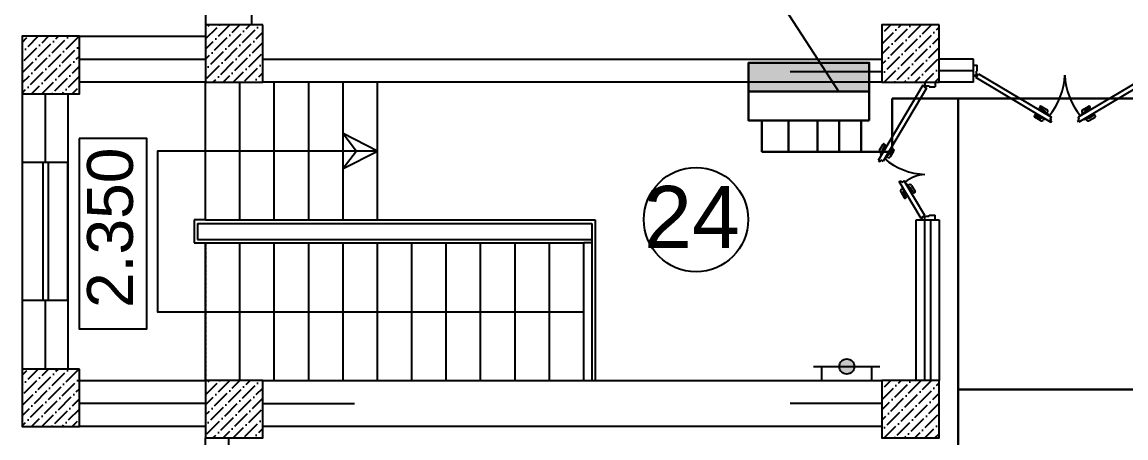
# Model space of a CAD drawing. Header units: millimetres. Extents: x 42452 to 2852333, y -419346 to 834876.
# Drawn here: x 2605426 to 2615055, y 458048 to 461672 of the extents above; entities that cross this region are included whole.
import ezdxf
from ezdxf import colors
from ezdxf.entities.mleader import LeaderData, LeaderLine
from ezdxf.math import Vec2, Vec3

# ---------------------------------------------------------------- set-up
doc = ezdxf.new("R2010")
doc.units = ezdxf.units.MM
for name, pattern in [('( Hidden )', [0.275, 0.15, -0.125]), ('006_PP_0101_AS_101_00$0$006_PP_0101_AS_102_00$0$006_PP_GRID_0101$0$006_TD-D_0101_AS_N101_00$0$TEČKOVANБX2', [0.05, 0, -0.05]), ('DASHDOT', [1, 0.5, -0.25, 0, -0.25])]:
    doc.linetypes.add(name, pattern=pattern)
for name, color, linetype, lineweight in [('memar', 7, 'Continuous', 25), ('ДВЕРИ', 7, 'Continuous', 5), ('Соедин_роз', 94, 'Continuous', 30), ('Шит', 1, 'Continuous', 30)]:
    doc.layers.add(name, color=color, linetype=linetype, lineweight=lineweight)
doc.styles.add('GENERATED_STYLE_1', font='times.ttf')
doc.styles.get("Standard").update_dxf_attribs({"font": 'arial.ttf'})
doc.styles.add('СГЕНЕРИР_СТИЛЬ_1', font='arial.ttf')

# ---------------------------------------------------------------- blocks, each defined once
blk = doc.blocks.new('DSA')
at = {"layer": 'ДВЕРИ', "color": 251, "lineweight": 25, "true_color": 0x636466}
for p, q in [((153780.2, 788016.8), (153820.1, 788016.8)), ((153812.1, 787927.7), (153812.1, 787964.7)), ((153812.1, 787964.7), (153820.1, 787964.7)), ((153818.3, 787918), (153831.7, 787940.5)), ((153820.1, 787964.7), (153820.1, 788016.2)), ((153831.7, 787940.5), (154468.4, 787562.2)), ((155336.5, 787940.5), (154699.7, 787562.2)), ((155349.8, 787918), (155336.5, 787940.5)), ((155388, 788016.8), (155348.1, 788016.8)), ((155348.1, 787964.7), (155348.1, 788016.2)), ((155356.1, 787964.7), (155348.1, 787964.7)), ((155356.1, 787927.7), (155356.1, 787964.7)), ((153780.2, 787927.7), (153812.1, 787927.7)), ((153780.2, 787927.7), (153812.1, 787927.7)), ((153804.5, 787910.3), (153811.5, 787922.1)), ((153804.5, 787910.3), (154461.8, 787519.8)), ((153811.5, 787922.1), (153818.3, 787918)), ((155363.7, 787910.3), (154706.4, 787519.8)), ((155356.7, 787922.1), (155349.8, 787918)), ((155388, 787927.7), (155356.1, 787927.7)), ((155388, 787927.7), (155356.1, 787927.7)), ((155363.7, 787910.3), (155356.7, 787922.1)), ((154366.2, 787654.4), (154364.6, 787651.7)), ((154427.9, 787627.1), (154377.1, 787657.2)), ((154740.3, 787627.1), (154791.1, 787657.2)), ((154802, 787654.4), (154803.6, 787651.7)), ((154318.1, 787573.5), (154319.8, 787576.3)), ((154371.7, 787532.5), (154320.9, 787562.6)), ((154330.7, 787579), (154371.8, 787554.6)), ((154365.5, 787571.3), (154367.9, 787575.4)), ((154415.5, 787541.6), (154365.5, 787571.3)), ((154367.4, 787640.8), (154408.5, 787616.3)), ((154382.8, 787557.4), (154384.4, 787560.1)), ((154388.4, 787609.9), (154391.1, 787614.6)), ((154391.1, 787614.6), (154441.1, 787584.9)), ((154400.8, 787550.3), (154393.5, 787538)), ((154411.3, 787605.4), (154410.1, 787603.3)), ((154426.5, 787593.5), (154433.4, 787605.2)), ((154441.1, 787584.9), (154438.3, 787580.1)), ((154456.2, 787541.7), (154468.4, 787562.2)), ((154712, 787541.7), (154699.7, 787562.2)), ((154777, 787614.6), (154727.1, 787584.9)), ((154727.1, 787584.9), (154729.9, 787580.1)), ((154741.7, 787593.5), (154734.8, 787605.2)), ((154752.7, 787541.6), (154802.7, 787571.3)), ((154756.9, 787605.4), (154758.1, 787603.3)), ((154800.8, 787640.8), (154759.7, 787616.3)), ((154767.4, 787550.3), (154774.7, 787538)), ((154779.8, 787609.9), (154777, 787614.6)), ((154785.4, 787557.4), (154783.8, 787560.1)), ((154837.5, 787579), (154796.3, 787554.6)), ((154796.5, 787532.5), (154847.3, 787562.6)), ((154802.7, 787571.3), (154800.3, 787575.4)), ((154850, 787573.5), (154848.4, 787576.3)), ((154417.9, 787545.7), (154415.5, 787541.6)), ((154469.9, 787533.5), (154456.2, 787541.7)), ((154461.8, 787519.8), (154469.9, 787533.5)), ((154698.2, 787533.5), (154712, 787541.7)), ((154706.4, 787519.8), (154698.2, 787533.5)), ((154750.3, 787545.7), (154752.7, 787541.6))]:
    blk.add_line(p, q, dxfattribs=at)
for centre, radius, start, end in [((154001.8, 787952.3), 582.8, 319.71009, 357.58464), ((155159.7, 787949.6), 576, 182.18153, 220.52373), ((154371.4, 787647.6), 7.98, 149.28671, 239.28671), ((154373, 787650.3), 7.98, 59.28671, 149.28671), ((154795.1, 787650.3), 7.98, 30.71329, 120.71329), ((154796.8, 787647.6), 7.98, 300.71329, 30.71329), ((154325, 787569.5), 7.98, 149.28671, 239.28671), ((154326.6, 787572.2), 7.98, 59.28671, 149.28671), ((154375.9, 787561.5), 7.98, 239.28671, 329.28671), ((154404.4, 787609.5), 7.98, 329.28671, 59.28671), ((154419.7, 787613.4), 16, 329.28671, 59.28671), ((154748.5, 787613.4), 16, 120.71329, 210.71329), ((154763.7, 787609.5), 7.98, 120.71329, 210.71329), ((154792.3, 787561.5), 7.98, 210.71329, 300.71329), ((154841.6, 787572.2), 7.98, 30.71329, 120.71329), ((154843.2, 787569.5), 7.98, 300.71329, 30.71329), ((154379.8, 787546.2), 16, 239.28671, 329.28671), ((154788.4, 787546.2), 16, 210.71329, 300.71329)]:
    blk.add_arc(centre, radius, start, end, dxfattribs=at)
blk = doc.blocks.new('ПГ')
at = {"layer": 'Шит'}
blk.add_hatch(color=256, dxfattribs=at).paths.add_polyline_path([(-469.6, 227.6), (-469.6, 3.1), (469.6, 3.1), (469.6, 227.6)])
blk.add_line((469.6, 227.6), (-469.6, 227.6), dxfattribs=at)
blk.add_lwpolyline([(-469.6, 452), (-469.6, 3.1), (469.6, 3.1), (469.6, 452)], close=True, dxfattribs=at)

msp = doc.modelspace()

# ---------------------------------------------------------------- hatches: boundary and pattern name
at = {"layer": 'memar', "lineweight": 25}
h = msp.add_hatch(dxfattribs=at)
h.set_pattern_fill('ANSI36', color=256, scale=500)
h.set_pattern_definition([(45, (920787.793, 2918048.065), (33.1456304, 121.533978), [156.25, -31.25, 0, -31.25])])
h.paths.add_polyline_path([(2607026.33479, 461647.9843), (2607026.33479, 461147.9843), (2607526.33479, 461147.9843), (2607526.33479, 461647.9843)])
h = msp.add_hatch(dxfattribs=at)
h.set_pattern_fill('ANSI36', color=256, scale=500)
h.set_pattern_definition([(45, (914887.793, 2918048.065), (33.1456304, 121.533978), [156.25, -31.25, 0, -31.25])])
h.paths.add_polyline_path([(2612926.33479, 461647.9843), (2612926.33479, 461147.9843), (2613426.33479, 461147.9843), (2613426.33479, 461647.9843)])
h = msp.add_hatch(dxfattribs=at)
h.set_pattern_fill('ANSI36', color=256, scale=500)
h.set_pattern_definition([(45, (922387.793, 2917948.065), (33.1456304, 121.533978), [156.25, -31.25, 0, -31.25])])
h.paths.add_polyline_path([(2605426.33479, 461547.9843), (2605426.33479, 461047.9843), (2605926.33479, 461047.9843), (2605926.33479, 461547.9843)])
h = msp.add_hatch(color=256, dxfattribs=at)
h.dxf.hatch_style = 1
h.paths.add_polyline_path([(2612686.05079, 458670.00293, 1), (2612554.49781, 458670.00293, 1)])
h = msp.add_hatch(dxfattribs=at)
h.set_pattern_fill('ANSI36', color=256, scale=500)
h.set_pattern_definition([(45, (922387.793, 2915048.065), (33.1456304, 121.533978), [156.25, -31.25, 0, -31.25])])
h.paths.add_polyline_path([(2605426.33479, 458647.9843), (2605426.33479, 458147.9843), (2605926.33479, 458147.9843), (2605926.33479, 458647.9843)])
h = msp.add_hatch(dxfattribs=at)
h.set_pattern_fill('ANSI36', color=256, scale=500)
h.set_pattern_definition([(45, (920787.793, 2914948.065), (33.1456304, 121.533978), [156.25, -31.25, 0, -31.25])])
h.paths.add_polyline_path([(2607026.33479, 458547.9843), (2607026.33479, 458047.9843), (2607526.33479, 458047.9843), (2607526.33479, 458547.9843)])
h = msp.add_hatch(dxfattribs=at)
h.set_pattern_fill('ANSI36', color=256, scale=500)
h.set_pattern_definition([(45, (914887.99, 2914948.065), (33.1456304, 121.533978), [156.25, -31.25, 0, -31.25])])
h.paths.add_polyline_path([(2612926.13986, 458547.9843), (2612926.13986, 458047.9843), (2613426.13986, 458047.9843), (2613426.13986, 458547.9843)])

# ---------------------------------------------------------------- linework, layer by layer
msp.add_line((2613726.33479, 461247.9843), (2613426.33479, 461247.9843), dxfattribs=at)
at = {"layer": 'memar', "color": 7, "linetype": 'Continuous', "lineweight": 25}
for p, q in [((2607026.20367, 459947.9843), (2607026.20367, 461147.9843)), ((2607326.20367, 459947.9843), (2607326.20367, 461147.9843)), ((2607626.20367, 459947.9843), (2607626.20367, 461147.9843)), ((2607926.20367, 459947.9843), (2607926.20367, 461147.9843)), ((2608226.20367, 459947.9843), (2608226.20367, 461147.9843)), ((2608526.20367, 459947.9843), (2608526.20367, 461147.9843)), ((2607026.20367, 459947.9843), (2606926.20367, 459947.9843)), ((2606926.20367, 459947.9843), (2606926.20367, 459747.9843)), ((2606956.20367, 459917.9843), (2610396.20367, 459917.9843)), ((2606956.20367, 459917.9843), (2606956.20367, 459777.9843)), ((2607026.20367, 459947.9843), (2610426.20367, 459947.9843)), ((2610396.20367, 459917.9843), (2610396.20367, 458547.9843)), ((2610426.20367, 459947.9843), (2610426.20367, 458547.9843)), ((2606926.20367, 459747.9843), (2607026.20367, 459747.9843)), ((2606956.20367, 459777.9843), (2610396.20367, 459777.9843)), ((2607026.20367, 458547.9843), (2607026.20367, 459747.9843)), ((2607026.20367, 459747.9843), (2610326.20367, 459747.9843)), ((2607326.20367, 458547.9843), (2607326.20367, 459747.9843)), ((2607626.20367, 458547.9843), (2607626.20367, 459747.9843)), ((2607926.20367, 458547.9843), (2607926.20367, 459747.9843)), ((2608226.20367, 458547.9843), (2608226.20367, 459747.9843)), ((2608526.20367, 458547.9843), (2608526.20367, 459747.9843)), ((2608826.20367, 458547.9843), (2608826.20367, 459747.9843)), ((2609126.20367, 458547.9843), (2609126.20367, 459747.9843)), ((2609426.20367, 458547.9843), (2609426.20367, 459747.9843)), ((2609726.20367, 458547.9843), (2609726.20367, 459747.9843)), ((2610026.20367, 458547.9843), (2610026.20367, 459747.9843)), ((2610326.20367, 458547.9843), (2610326.20367, 459747.9843)), ((2610396.20367, 459747.9843), (2610326.20367, 459747.9843))]:
    msp.add_line(p, q, dxfattribs=at)
at = {"layer": 'memar', "color": 251, "lineweight": 25, "true_color": 0x636466}
for p, q in [((2613301.77958, 461147.9843), (2613301.77958, 461116.0671)), ((2613301.77958, 461147.9843), (2613301.77958, 461116.0671)), ((2613390.88991, 461147.9843), (2613390.88991, 461108.0878)), ((2613284.36525, 461123.68044), (2612893.87233, 460466.36371)), ((2613314.59025, 461096.44353), (2612936.32682, 460459.70523)), ((2613284.36525, 461123.68044), (2613296.16284, 461116.67184)), ((2613296.16284, 461116.67184), (2613292.08747, 461109.81177)), ((2613292.08747, 461109.81177), (2613314.59025, 461096.44353)), ((2613301.77958, 461116.0671), (2613338.77971, 461116.0671)), ((2613338.77971, 461116.0671), (2613338.77971, 461108.0878)), ((2613338.77971, 461108.0878), (2613390.32378, 461108.0878)), ((2612906.54883, 460556.49426), (2612936.68647, 460607.22502)), ((2612915.72753, 460512.69471), (2612945.42313, 460562.68138)), ((2612953.12493, 460597.45941), (2612928.67369, 460556.30057)), ((2612945.42313, 460562.68138), (2612949.46734, 460560.27884)), ((2612947.62191, 460610.00972), (2612950.34023, 460608.39485)), ((2613014.85236, 460560.78898), (2612990.40111, 460519.63014)), ((2613001.15319, 460500.29261), (2613031.29083, 460551.02337)), ((2613028.50612, 460561.95881), (2613025.7878, 460563.57368)), ((2612893.87272, 460466.36348), (2612907.59497, 460458.21158)), ((2612907.59497, 460458.21158), (2612915.74564, 460471.93177)), ((2612924.41496, 460527.31827), (2612912.11824, 460534.62338)), ((2612919.77174, 460510.29216), (2612915.72753, 460512.69471)), ((2612915.74564, 460471.93177), (2612936.32391, 460459.70695)), ((2612931.45839, 460545.36513), (2612934.17671, 460543.75026)), ((2612958.93673, 460487.0254), (2612954.21824, 460489.82851)), ((2612988.63233, 460537.01208), (2612958.93673, 460487.0254)), ((2612967.62415, 460501.64896), (2612979.28231, 460494.7232)), ((2612979.46567, 460516.84543), (2612977.38591, 460518.08095)), ((2612983.94956, 460539.79397), (2612988.63233, 460537.01208)), ((2613270.23446, 459959.2718), (2613077.87146, 460281.52378)), ((2613077.87185, 460281.52401), (2613091.5941, 460289.67591)), ((2613091.5941, 460289.67591), (2613099.74477, 460275.95572)), ((2613099.74477, 460275.95572), (2613120.32304, 460288.18054)), ((2613300.45946, 459986.50871), (2613120.32595, 460288.18226)), ((2613090.54796, 460191.39323), (2613120.6856, 460140.66247)), ((2613108.41409, 460220.56922), (2613096.11737, 460213.26411)), ((2613103.77087, 460237.59533), (2613099.72666, 460235.19278)), ((2613099.72666, 460235.19278), (2613129.42226, 460185.20611)), ((2613137.12407, 460150.42808), (2613112.67282, 460191.58692)), ((2613115.45752, 460202.52236), (2613118.17584, 460204.13723)), ((2613129.42226, 460185.20611), (2613133.46647, 460187.60865)), ((2613142.93586, 460260.86209), (2613138.21737, 460258.05897)), ((2613172.63146, 460210.87541), (2613142.93586, 460260.86209)), ((2613151.62328, 460246.23853), (2613163.28144, 460253.16429)), ((2613163.4648, 460231.04206), (2613161.38504, 460229.80654)), ((2613167.94869, 460208.09352), (2613172.63146, 460210.87541)), ((2613198.85149, 460187.09851), (2613174.40024, 460228.25735)), ((2613185.15232, 460247.59488), (2613215.28996, 460196.86412)), ((2613212.50525, 460185.92868), (2613209.78693, 460184.31381)), ((2613131.62104, 460137.87777), (2613134.33936, 460139.49264)), ((2613277.95668, 459973.14047), (2613300.45946, 459986.50871)), ((2613282.03205, 459966.2804), (2613277.95668, 459973.14047)), ((2613301.77958, 459947.9843), (2613301.77958, 459979.90149)), ((2613301.77958, 459947.9843), (2613301.77958, 459979.90149)), ((2613301.77958, 459979.90149), (2613338.77971, 459979.90149)), ((2613338.77971, 459979.90149), (2613338.77971, 459987.88079)), ((2613338.77971, 459987.88079), (2613390.32378, 459987.88079)), ((2613390.88991, 459947.9843), (2613390.88991, 459987.88079)), ((2613270.23446, 459959.2718), (2613282.03205, 459966.2804))]:
    msp.add_line(p, q, dxfattribs=at)
at = {"layer": 'memar', "color": 0, "lineweight": 25}
for p, q in [((2613225.94508, 459947.9843), (2613426.13986, 459947.9843)), ((2612925.96356, 458147.9843), (2607525.96356, 458147.9843))]:
    msp.add_line(p, q, dxfattribs=at)
at = {"layer": 'memar', "color": 7, "linetype": 'DASHDOT', "lineweight": 25}
msp.add_line((2607026.20367, 459747.9843), (2607026.20367, 458547.9843), dxfattribs=at)
at = {"layer": 'memar', "color": 7, "linetype": '006_PP_0101_AS_101_00$0$006_PP_0101_AS_102_00$0$006_PP_GRID_0101$0$006_TD-D_0101_AS_N101_00$0$TEČKOVANБX2', "lineweight": 25}
for p, q in [((2608226.20367, 458547.9843), (2608226.20367, 459747.9843)), ((2608526.20367, 458547.9843), (2608526.20367, 459747.9843)), ((2608826.20367, 458547.9843), (2608826.20367, 459747.9843)), ((2609126.20367, 458547.9843), (2609126.20367, 459747.9843)), ((2609426.20367, 458547.9843), (2609426.20367, 459747.9843)), ((2609726.20367, 458547.9843), (2609726.20367, 459747.9843)), ((2610026.20367, 458547.9843), (2610026.20367, 459747.9843)), ((2610326.20367, 458547.9843), (2610326.20367, 459747.9843)), ((2607926.20367, 458547.9843), (2607926.20367, 459447.9843)), ((2607626.20367, 458547.9843), (2607626.20367, 459147.9843))]:
    msp.add_line(p, q, dxfattribs=at)
at = {"layer": 'memar', "color": 7, "linetype": '( Hidden )', "lineweight": 25}
msp.add_line((2607326.20367, 458547.9843), (2607326.20367, 458847.9843), dxfattribs=at)
at = {"layer": 'memar', "linetype": 'Continuous', "lineweight": 25}
for p, q in [((2612331.00398, 458670.00293), (2612909.54461, 458670.00293)), ((2612399.87787, 458670.00293), (2612399.87787, 458547.9843)), ((2612834.76725, 458670.00293), (2612834.76725, 458547.9843))]:
    msp.add_line(p, q, dxfattribs=at)
at = {"layer": 'memar', "color": 0, "lineweight": 25}
for points in [[(2607026.13986, 467047.98999), (2607026.13986, 461647.9843)], [(2607426.13986, 467047.98999), (2607426.13986, 461647.9843)], [(2605925.96356, 461547.9843), (2607026.13986, 461547.9843)], [(2607526.13986, 461347.9843), (2612926.33479, 461347.9843)], [(2613726.33479, 461347.9843), (2613426.33479, 461347.9843)], [(2613726.33479, 461147.9843), (2613726.33479, 461347.9843)], [(2607028.33479, 461147.9843), (2605927.96356, 461147.9843)], [(2612926.33479, 461147.9843), (2607526.33479, 461147.9843)], [(2613726.33479, 461147.9843), (2613426.33479, 461147.9843)], [(2605426.33479, 461047.9843), (2605426.33479, 458647.9843)], [(2605826.33479, 461047.9843), (2605826.33479, 458647.9843)], [(2613426.13986, 459947.9843), (2613426.13986, 458547.9843), (2613226.13986, 458547.9843), (2613226.13986, 459947.9843)], [(2605925.96356, 458547.9843), (2607026.33479, 458547.9843)], [(2607526.33479, 458547.9843), (2612926.13986, 458547.9843)], [(2607025.96356, 458147.9843), (2605926.33479, 458147.9843)], [(2612925.96356, 458147.9843), (2607525.96356, 458147.9843)], [(2607026.05727, 432947.9843), (2607026.33479, 458047.9843)]]:
    msp.add_lwpolyline(points, dxfattribs=at)
at = {"layer": 'memar', "color": 3, "lineweight": 25}
for points in [[(2607526.33479, 461647.9843), (2607026.33479, 461647.9843), (2607026.33479, 461147.9843), (2607526.33479, 461147.9843)], [(2613426.33479, 461647.9843), (2612926.33479, 461647.9843), (2612926.33479, 461147.9843), (2613426.33479, 461147.9843)], [(2605926.33479, 461547.9843), (2605426.33479, 461547.9843), (2605426.33479, 461047.9843), (2605926.33479, 461047.9843)], [(2605926.33479, 458647.9843), (2605426.33479, 458647.9843), (2605426.33479, 458147.9843), (2605926.33479, 458147.9843)], [(2607526.33479, 458547.9843), (2607026.33479, 458547.9843), (2607026.33479, 458047.9843), (2607526.33479, 458047.9843)], [(2613426.13986, 458547.9843), (2612926.13986, 458547.9843), (2612926.13986, 458047.9843), (2613426.13986, 458047.9843)]]:
    msp.add_lwpolyline(points, close=True, dxfattribs=at)
at = {"layer": 'memar', "lineweight": 25}
for points in [[(2605926.33479, 461347.9843), (2607026.33479, 461347.9843)], [(2612126.33479, 461241.46815), (2612926.33479, 461241.46815)], [(2605626.14, 461047.9843), (2605626.14, 460447.9843)], [(2605626.14, 459247.9843), (2605626.14, 458647.9843)], [(2607026.33479, 458347.9843), (2605926.33479, 458347.9843)], [(2607526.33479, 458347.9843), (2608326.33479, 458347.9843)], [(2612926.13986, 458347.9843), (2612126.13986, 458347.9843)], [(2607226.14, 458047.9843), (2607226.14, 457447.90816)]]:
    msp.add_lwpolyline(points, dxfattribs=at)
at = {"layer": 'memar', "color": 7, "linetype": 'Continuous', "lineweight": 25, "flags": 128}
for points in [[(2605925.30571, 460658.03222), (2605925.30571, 458999.14854), (2606515.13102, 458999.14854), (2606515.13102, 460658.03222)], [(2608343.17323, 460547.98446), (2608226.20367, 460395.49503), (2608526.20367, 460547.9843), (2608226.20367, 460700.47442)]]:
    msp.add_lwpolyline(points, close=True, dxfattribs=at)
msp.add_lwpolyline([(2608526.20367, 460547.9847), (2606608.5369, 460547.9847), (2606608.5369, 459147.9843), (2610326.20367, 459147.9843)], dxfattribs=at)
at = {"layer": 'memar', "color": 0, "lineweight": 25}
msp.add_lwpolyline([(2605826.33479, 459247.9843), (2605826.33479, 460447.9843), (2605426.33479, 460447.9843), (2605426.33479, 459247.9843)], close=True, dxfattribs=at)
at = {"layer": 'memar', "color": 146, "lineweight": 25, "true_color": 0x105689}
for points in [[(2605657.47219, 460447.9843), (2605607.47219, 460447.9843), (2605607.47219, 459247.9843), (2605657.47219, 459247.9843)], [(2613351.13986, 458547.9843), (2613301.13986, 458547.9843), (2613301.13986, 459947.9843), (2613351.13986, 459947.9843)]]:
    msp.add_lwpolyline(points, close=True, dxfattribs=at)
at = {"layer": 'memar', "color": 0, "lineweight": 25}
msp.add_circle((2611305.00562, 459950.61712), 454.87332, dxfattribs=at)
at = {"layer": 'memar', "lineweight": 25}
msp.add_circle((2612620.2743, 458670.00293), 65.77649, dxfattribs=at)
at = {"layer": 'memar', "color": 251, "lineweight": 25, "true_color": 0x636466}
for centre, radius, start, end in [((2612920.26897, 460548.34353), 15.9586, 149.286707771, 239.286707771), ((2612935.53376, 460552.2252), 7.9793, 149.286707771, 239.286707771), ((2612943.54654, 460603.14965), 7.9793, 59.286707771, 149.286707771), ((2612946.26486, 460601.53478), 7.9793, 329.286707771, 59.286707771), ((2613021.71243, 460556.71361), 7.9793, 59.286707771, 149.286707771), ((2613024.43075, 460555.09874), 7.9793, 329.286707771, 59.286707771), ((2613326.34224, 460926.37031), 582.83404, 229.710094572, 267.584640116), ((2612987.43304, 460508.44335), 15.9586, 239.286707771, 329.286707771), ((2612983.54104, 460523.7055), 7.9793, 239.286707771, 329.286707771), ((2613313.92324, 460056.15979), 288.15029, 92.415359884, 130.289905428), ((2613104.26811, 460199.54396), 15.9586, 120.713292229, 210.713292229), ((2613119.53289, 460195.66229), 7.9793, 120.713292229, 210.713292229), ((2613171.43217, 460239.44414), 15.9586, 30.713292229, 120.713292229), ((2613167.54017, 460224.18199), 7.9793, 30.713292229, 120.713292229), ((2613205.71156, 460191.17388), 7.9793, 210.713292229, 300.713292229), ((2613208.42988, 460192.78875), 7.9793, 300.713292229, 30.713292229), ((2613127.54567, 460144.73784), 7.9793, 210.713292229, 300.713292229), ((2613130.26399, 460146.35271), 7.9793, 300.713292229, 30.713292229)]:
    msp.add_arc(centre, radius, start, end, dxfattribs=at)
at = {"layer": 'Соедин_роз', "lineweight": 30}
for p, q in [((2613016.86177, 460542.60625), (2613016.86177, 461004.9176)), ((2613016.86177, 461004.9176), (2630412.09684, 461004.9176)), ((2613590.72608, 441807.72711), (2613590.72608, 461004.9176)), ((2611880.51236, 460814.51453), (2611880.51236, 460542.60625)), ((2612113.03753, 460814.51453), (2612113.03753, 460542.60625)), ((2612365.03675, 460814.51453), (2612365.03675, 460542.60625)), ((2612555.05065, 460814.51453), (2612555.05065, 460542.60625)), ((2612745.06455, 460814.51453), (2612745.06455, 460542.60625)), ((2611880.51236, 460542.60625), (2613016.86177, 460542.60625))]:
    msp.add_line(p, q, dxfattribs=at)
at = {"layer": 'Соедин_роз'}
msp.add_line((2613590.72608, 458469.84731), (2615293.41187, 458469.84731), dxfattribs=at)

# ---------------------------------------------------------------- block references
at = {"layer": 'memar', "color": 1, "lineweight": 25}
msp.add_blockref('DSA', (2459938.31326, -326719.42122), dxfattribs=at)
at = {"layer": 'Шит', "xscale": 1.120968197858282, "yscale": 1.120968197858282, "zscale": 1.120968197858282, "rotation": 180}
msp.add_blockref('ПГ', (2612289.90858, 461320.94206), dxfattribs=at)

# ---------------------------------------------------------------- texts
at = {"layer": 'memar', "color": 7, "linetype": 'Continuous', "lineweight": 25, "insert": (2606195.62147, 459879.11698), "char_height": 400, "attachment_point": 5, "rotation": 90, "style": 'GENERATED_STYLE_1'}
msp.add_mtext('\\A1;\\pxqc;{\\fArial|b0|i0|c238|p34;2\\fArial|b0|i0|c204|p34;.\\fArial|b0|i0|c238|p34;35\\fArial|b0|i0|c204|p34;0}', dxfattribs=at)
at = {"layer": 'memar', "linetype": 'Continuous', "lineweight": 25, "insert": (2611688.74562, 460244.0727), "char_height": 540, "attachment_point": 3, "style": 'СГЕНЕРИР_СТИЛЬ_1'}
msp.add_mtext('{\\fArial|b0|i0|c238|p38;24}', dxfattribs=at)

# ---------------------------------------------------------------- leaders
at = {"layer": 'Шит', "color": 0, "lineweight": -3}
ml = msp.add_multileader_mtext('Standard', dxfattribs=at)
ml.set_content('{\\fArial|b0|i0|c238|p34;\\C256; \\fArial|b0|i0|c204|p34;\\H0.5x;PQ4}')
ml.set_leader_properties()
ml.build(insert=Vec2(0, 0))
ml.multileader.update_dxf_attribs({"text_left_attachment_type": 6, "text_right_attachment_type": 6, "dogleg_length": 0.36, "arrow_head_size": 0.18})
ctx = ml.context
ctx.base_point, ctx.char_height, ctx.arrow_head_size, ctx.landing_gap_size, ctx.plane_origin = Vec3(2604845.09729, 470207.03713), 1000, 0.18, 0.09, Vec3(2584821.12512, 467341.92888)
ctx.left_attachment, ctx.right_attachment, ctx.text_align_type = 6, 6, 2
notes = []
notes.append((ctx, [(0, (1, 1, 0), (2606597.68367, 470207.03713), (-1, 0), 0.36, [(0, [(2612555.05065, 461061.78627)], 0, [])])]))
ctx.mtext.insert, ctx.mtext.width, ctx.mtext.alignment, ctx.mtext.flow_direction = Vec3(2606597.23367, 471307.03713), 4215.9366736, 3, 5
for ctx, leaders in notes:
    for number, flags, end, landing, length, lines in leaders:
        leader = LeaderData()
        leader.index, (leader.has_last_leader_line, leader.has_dogleg_vector, leader.attachment_direction) = number, flags
        leader.last_leader_point, leader.dogleg_vector, leader.dogleg_length = Vec3(end), Vec3(landing), length
        for number, points, colour, breaks in lines:
            line = LeaderLine()
            line.index, line.vertices, line.color, line.breaks = number, Vec3.list(points), colors.encode_raw_color(colour), breaks
            leader.lines.append(line)
        ctx.leaders.append(leader)

doc.saveas('drawing.dxf')
